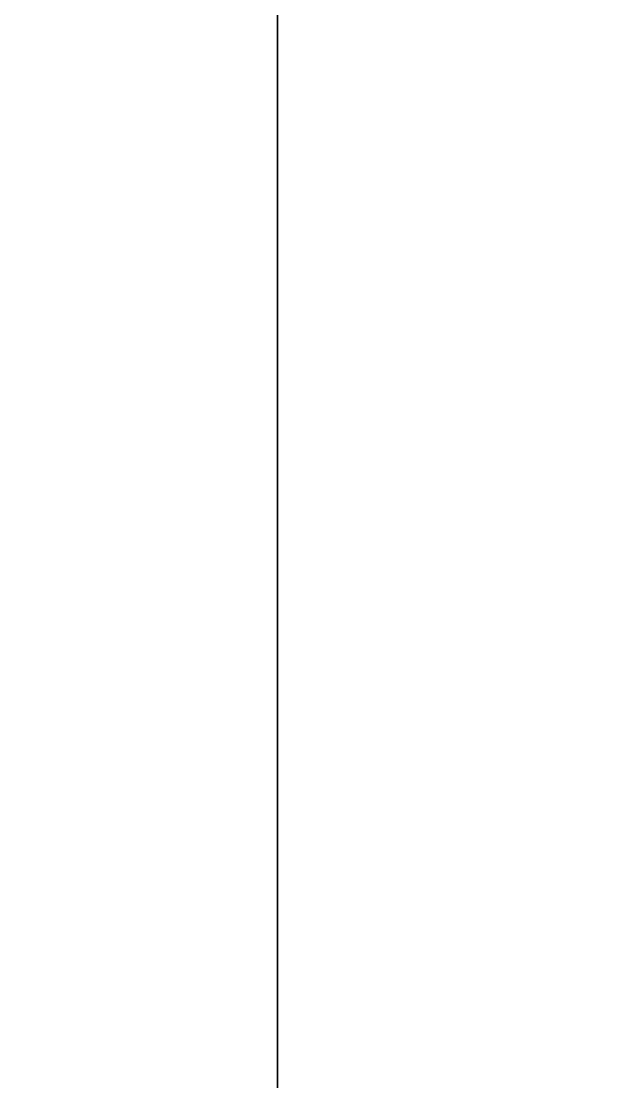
# Model space of a CAD drawing. Header units: millimetres. Extents: x 0 to 279, y 0 to 216.
# Drawn here: x 237.264 to 238.359, y 68.067 to 70.029 of the extents above; entities that cross this region are included whole.
import ezdxf

# ---------------------------------------------------------------- set-up
doc = ezdxf.new("R2010")
doc.units = ezdxf.units.MM
doc.layers.add('TITLE_BLOCK_TEXT', color=8, linetype='Continuous')

msp = doc.modelspace()

# ---------------------------------------------------------------- hatches: boundary and pattern name
at = {"layer": 'TITLE_BLOCK_TEXT', "linetype": 'Continuous', "lineweight": 18}
h = msp.add_hatch(dxfattribs=at)
h.set_pattern_fill('ANSI31', color=256, style=0)
edge = h.paths.add_edge_path(flags=0)
edge.add_line((237.2377, 72.8791), (237.2377, 71.7957))
edge.add_line((237.2377, 71.7957), (236.8211, 71.7957))
edge.add_line((236.8211, 71.7957), (236.7377, 71.7124))
edge.add_line((236.7377, 71.7124), (236.7377, 71.6957))
edge.add_spline(control_points=[(236.7377, 71.6957), (236.9488, 71.6957), (237.0544, 71.5374), (237.0544, 71.3791), (237.0544, 71.2207), (236.9488, 71.0624), (236.7377, 71.0624)], knot_values=[0.25, 0.25, 0.25, 0.25, 0.5, 0.5, 0.5, 0.75, 0.75, 0.75, 0.75], weights=[0.5, 0.5, 0.666667, 1, 0.666667, 0.5, 0.5], degree=3, periodic=0)
edge.add_line((236.7377, 71.0624), (236.7377, 70.8624))
edge.add_spline(control_points=[(236.7377, 70.8624), (236.9488, 70.8624), (237.0544, 70.7041), (237.0544, 70.5457), (237.0544, 70.3874), (236.9488, 70.2291), (236.7377, 70.2291)], knot_values=[0.25, 0.25, 0.25, 0.25, 0.5, 0.5, 0.5, 0.75, 0.75, 0.75, 0.75], weights=[0.5, 0.5, 0.666667, 1, 0.666667, 0.5, 0.5], degree=3, periodic=0)
edge.add_line((236.7377, 70.2291), (236.7377, 70.0291))
edge.add_spline(control_points=[(236.7377, 70.0291), (236.9488, 70.0291), (237.0544, 69.8707), (237.0544, 69.7124), (237.0544, 69.5541), (236.9488, 69.3957), (236.7377, 69.3957)], knot_values=[0.25, 0.25, 0.25, 0.25, 0.5, 0.5, 0.5, 0.75, 0.75, 0.75, 0.75], weights=[0.5, 0.5, 0.666667, 1, 0.666667, 0.5, 0.5], degree=3, periodic=0)
edge.add_line((236.7377, 69.3957), (236.7377, 69.1957))
edge.add_spline(control_points=[(236.7377, 69.1957), (236.9488, 69.1957), (237.0544, 69.0374), (237.0544, 68.8791), (237.0544, 68.7207), (236.9488, 68.5624), (236.7377, 68.5624)], knot_values=[0.25, 0.25, 0.25, 0.25, 0.5, 0.5, 0.5, 0.75, 0.75, 0.75, 0.75], weights=[0.5, 0.5, 0.666667, 1, 0.666667, 0.5, 0.5], degree=3, periodic=0)
edge.add_line((236.7377, 68.5624), (236.7377, 68.3624))
edge.add_spline(control_points=[(236.7377, 68.3624), (236.9488, 68.3624), (237.0544, 68.2041), (237.0544, 68.0457), (237.0544, 67.9569), (237.0185, 67.8629), (236.9321, 67.7957)], knot_values=[0.25, 0.25, 0.25, 0.25, 0.5, 0.5, 0.5, 0.664251, 0.664251, 0.664251, 0.664251], weights=[0.5, 0.5, 0.666667, 1, 0.780999, 0.63394, 0.558824], degree=3, periodic=0)
edge.add_line((236.9321, 67.7957), (237.2377, 67.7957))
edge.add_line((237.2377, 67.7957), (237.2377, 66.7124))
edge.add_line((237.2377, 66.7124), (237.7377, 66.7124))
edge.add_line((237.7377, 66.7124), (237.7377, 71.7124))
edge.add_arc((237.8211, 71.7124), 0.0833, 90, 180, ccw=False)
edge.add_line((237.8211, 71.7957), (238.6544, 71.7957))
edge.add_arc((238.6544, 71.8791), 0.0833, 270, 360)
edge.add_line((238.7377, 71.8791), (238.7377, 72.8791))
edge.add_line((238.7377, 72.8791), (237.2377, 72.8791))
h = msp.add_hatch(dxfattribs=at)
h.set_pattern_fill('ANSI31', color=256, style=0)
h.paths.add_polyline_path([(238.7377, 65.2124), (238.7377, 71.7124), (238.6544, 71.7957), (237.8211, 71.7957), (237.7377, 71.7124), (237.7377, 65.2124), (237.8211, 65.1291), (238.6544, 65.1291)], flags=0)

# ---------------------------------------------------------------- linework, layer by layer
at = {"color": 7, "linetype": 'Continuous', "lineweight": 25}
for p, q in [((237.7377, 66.7124), (237.7377, 71.7124)), ((237.7377, 71.7124), (237.7377, 65.2124))]:
    msp.add_line(p, q, dxfattribs=at)

doc.saveas('drawing.dxf')
